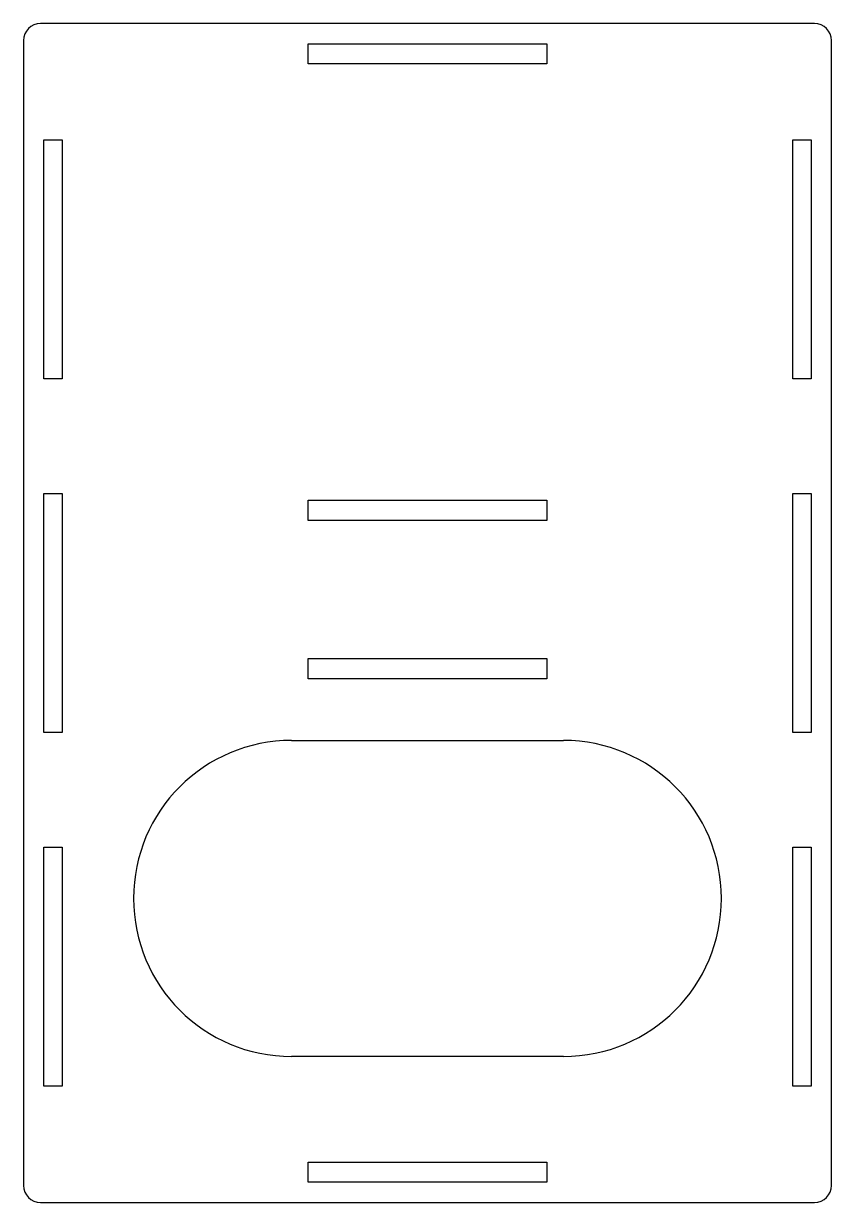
# Model space of a CAD drawing. Header units: millimetres. Extents: x 0 to 240, y 0 to 350.
import ezdxf

# ---------------------------------------------------------------- set-up
doc = ezdxf.new("R2010")
doc.units = ezdxf.units.MM

msp = doc.modelspace()

# ---------------------------------------------------------------- linework, layer by layer
at = {"color": 7, "linetype": 'Continuous', "lineweight": 25}
for p, q in [((235, 350), (5, 350)), ((0, 345), (0, 5)), ((84.5, 344), (155.5, 344)), ((84.5, 338), (84.5, 344)), ((155.5, 344), (155.5, 338)), ((240, 5), (240, 345)), ((155.5, 338), (84.5, 338)), ((6, 315.5), (11.5, 315.5)), ((6, 244.5), (6, 315.5)), ((11.5, 315.5), (11.5, 244.5)), ((228.5, 315.5), (234, 315.5)), ((228.5, 244.5), (228.5, 315.5)), ((234, 315.5), (234, 244.5)), ((11.5, 244.5), (6, 244.5)), ((234, 244.5), (228.5, 244.5)), ((6, 210.5), (11.5, 210.5)), ((6, 139.5), (6, 210.5)), ((11.5, 210.5), (11.5, 139.5)), ((228.5, 139.5), (228.5, 210.5)), ((228.5, 210.5), (234, 210.5)), ((234, 210.5), (234, 139.5)), ((84.5, 208.5), (155.5, 208.5)), ((84.5, 202.5), (84.5, 208.5)), ((155.5, 208.5), (155.5, 202.5)), ((155.5, 202.5), (84.5, 202.5)), ((84.5, 155.5), (84.5, 161.5)), ((84.5, 161.5), (155.5, 161.5)), ((155.5, 161.5), (155.5, 155.5)), ((155.5, 155.5), (84.5, 155.5)), ((11.5, 139.5), (6, 139.5)), ((79.6, 137.17), (160.4, 137.17)), ((234, 139.5), (228.5, 139.5)), ((6, 34.5), (6, 105.5)), ((6, 105.5), (11.5, 105.5)), ((11.5, 105.5), (11.5, 34.5)), ((228.5, 105.5), (234, 105.5)), ((228.5, 34.5), (228.5, 105.5)), ((234, 105.5), (234, 34.5)), ((160.4, 43.33), (79.6, 43.33)), ((11.5, 34.5), (6, 34.5)), ((234, 34.5), (228.5, 34.5)), ((84.5, 12), (155.5, 12)), ((84.5, 6), (84.5, 12)), ((155.5, 12), (155.5, 6)), ((155.5, 6), (84.5, 6)), ((5, 0), (235, 0))]:
    msp.add_line(p, q, dxfattribs=at)
for centre, radius, start, end in [((5, 345), 5, 90, 180), ((235, 345), 5, 0, 90), ((79.6, 90.25), 46.92, 90, 270), ((160.4, 90.25), 46.92, 270, 90), ((5, 5), 5, 180, 270), ((235, 5), 5, 270, 0)]:
    msp.add_arc(centre, radius, start, end, dxfattribs=at)

doc.saveas('drawing.dxf')
